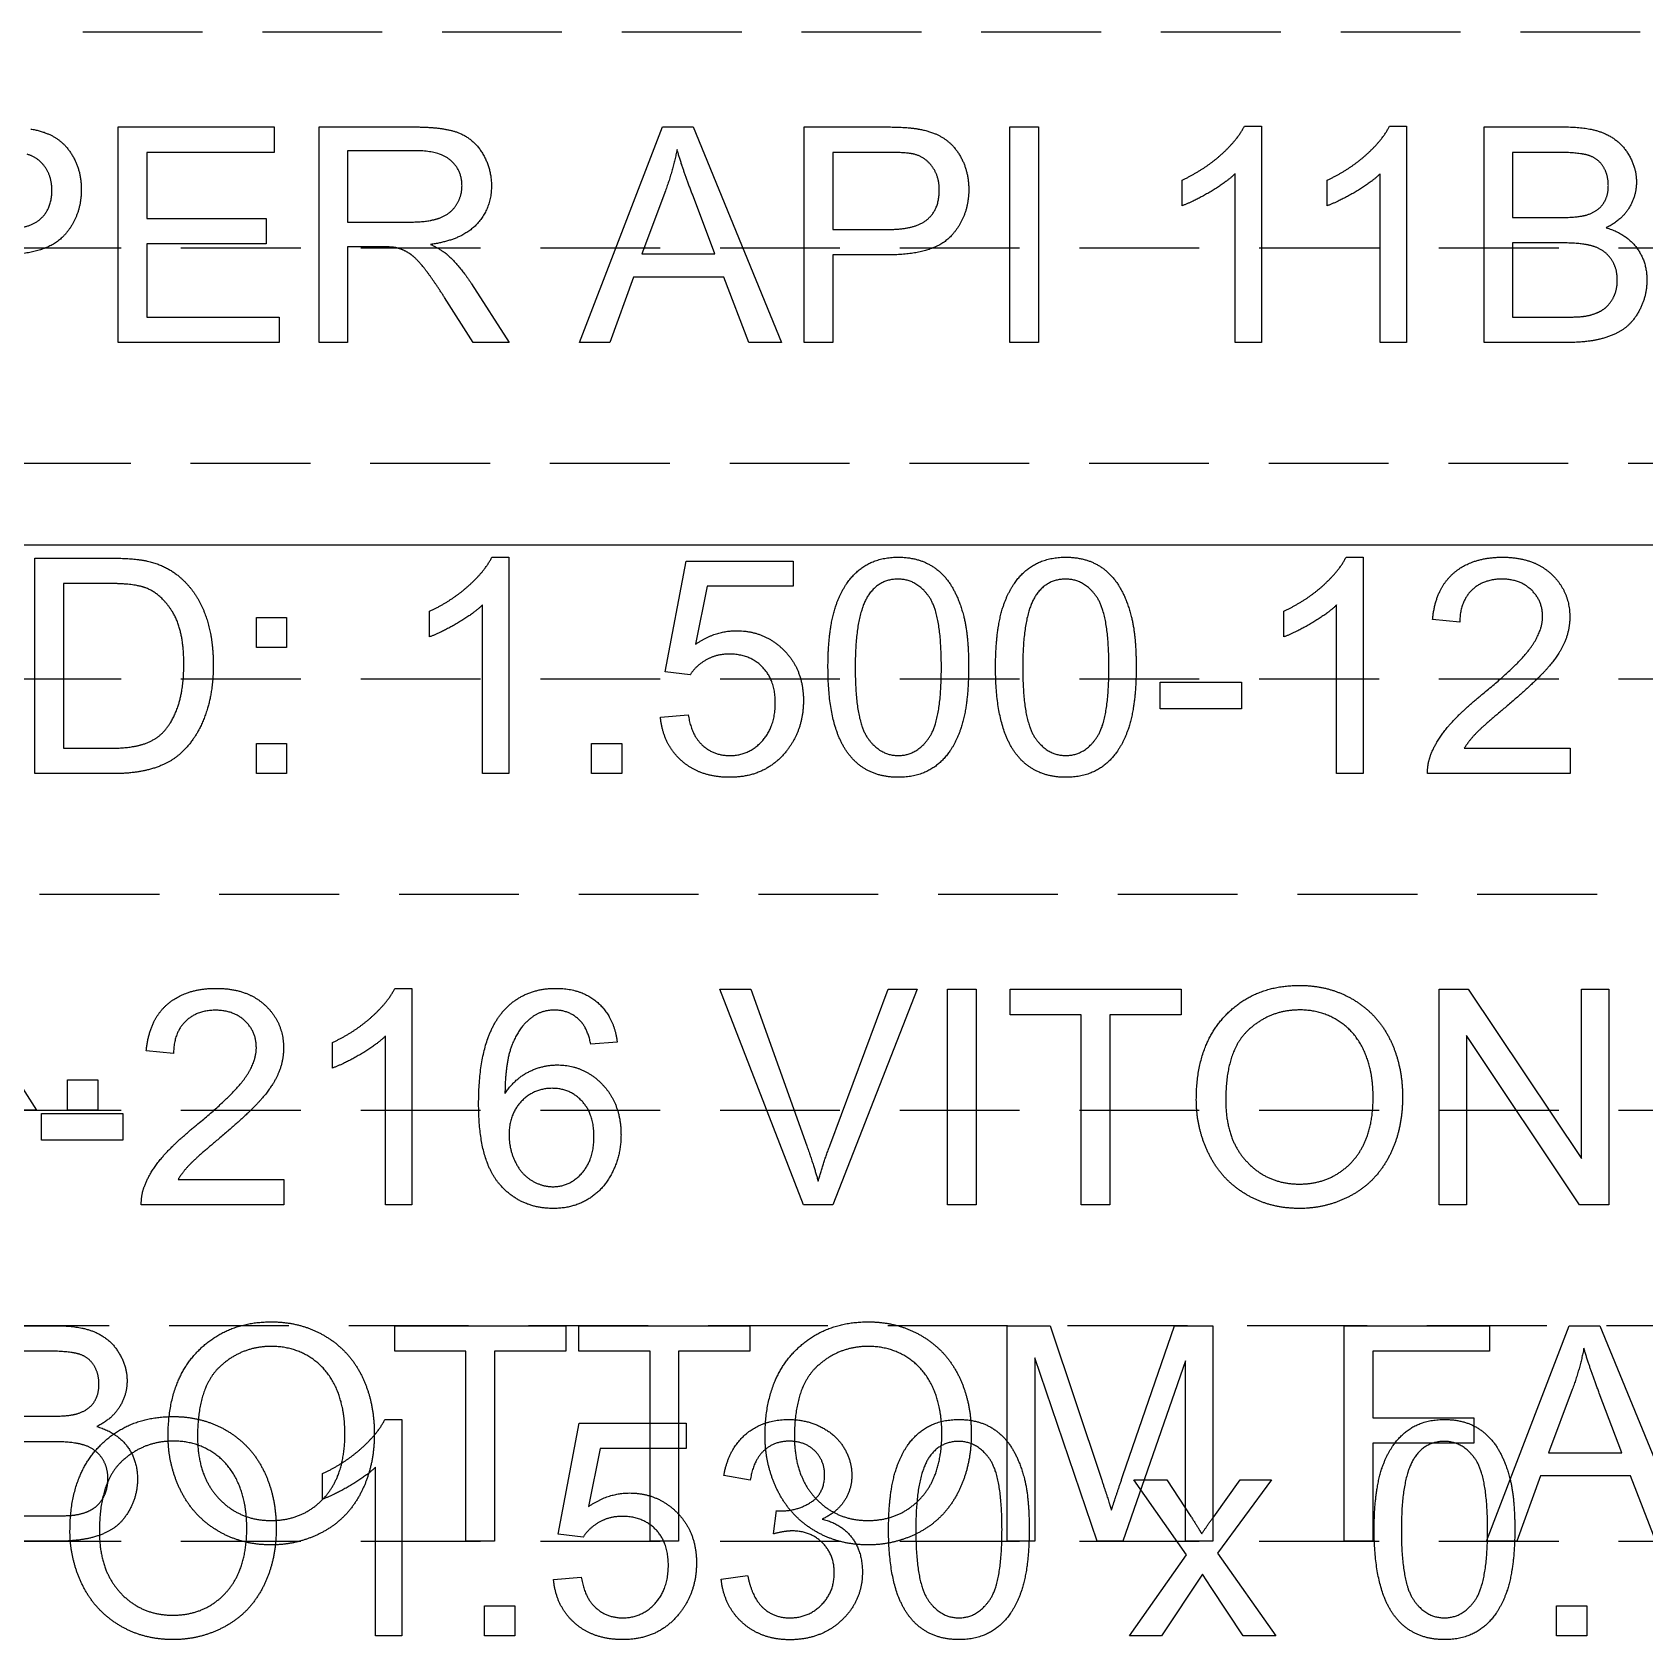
# Model space of a CAD drawing. Header units: millimetres. Extents: x 0 to 340, y 0 to 220.
# Drawn here: x 31.38 to 38.11, y 21.99 to 28.7 of the extents above; entities that cross this region are included whole.
import ezdxf

# ---------------------------------------------------------------- set-up
doc = ezdxf.new("R2010")
doc.units = ezdxf.units.MM
doc.linetypes.add('DASHED', pattern=[0.75, 0.5, -0.25])
doc.layers.get('0').update_dxf_attribs({"linetype": 'CONTINUOUS'})

msp = doc.modelspace()

# ---------------------------------------------------------------- linework, layer by layer
at = {"linetype": 'DASHED'}
for p, q in [((44.84, 28.7), (20, 28.7)), ((20, 27.8), (44.84, 27.8)), ((47.54, 26.9), (20, 26.9)), ((20, 26), (47.54, 26)), ((62.66, 25.1), (20, 25.1)), ((20, 24.2), (62.66, 24.2)), ((63.2, 23.3), (20, 23.3)), ((20, 22.4), (63.2, 22.4))]:
    msp.add_line(p, q, dxfattribs=at)
for p, q in [((31.7381, 27.4046), (31.7381, 28.3046)), ((31.7381, 28.3046), (32.3888, 28.3046)), ((32.3888, 28.3046), (32.3888, 28.1984)), ((32.5761, 27.4046), (32.5761, 28.3046)), ((32.5761, 28.3046), (32.9751, 28.3046)), ((33.6633, 27.4046), (34.0089, 28.3046)), ((34.0089, 28.3046), (34.1372, 28.3046)), ((34.1372, 28.3046), (34.5056, 27.4046)), ((34.6008, 27.4046), (34.6008, 28.3046)), ((34.6008, 28.3046), (34.9402, 28.3046)), ((35.4596, 27.4046), (35.4596, 28.3046)), ((35.4596, 28.3046), (35.5787, 28.3046)), ((35.5787, 28.3046), (35.5787, 27.4046)), ((36.4382, 28.3083), (36.5094, 28.3083)), ((36.5094, 28.3083), (36.5094, 27.4046)), ((37.0441, 28.3083), (37.1153, 28.3083)), ((37.1153, 28.3083), (37.1153, 27.4046)), ((37.4383, 27.4046), (37.4383, 28.3046)), ((37.4383, 28.3046), (37.7759, 28.3046)), ((32.3888, 28.1984), (31.8572, 28.1984)), ((31.8572, 28.1984), (31.8572, 27.9228)), ((32.98, 28.2052), (32.6952, 28.2052)), ((32.6952, 28.2052), (32.6952, 27.9074)), ((34.9501, 28.1984), (34.7199, 28.1984)), ((34.7199, 28.1984), (34.7199, 27.8767)), ((37.7372, 28.1984), (37.5574, 28.1984)), ((37.5574, 28.1984), (37.5574, 27.9265)), ((36.1779, 27.9756), (36.1779, 28.0824)), ((36.3989, 27.4046), (36.3989, 28.1088)), ((36.7838, 27.9756), (36.7838, 28.0824)), ((37.0048, 27.4046), (37.0048, 28.1088)), ((34.0218, 28.0382), (33.923, 27.7742)), ((34.2281, 27.7742), (34.1342, 28.0235)), ((31.8572, 27.9228), (32.355, 27.9228)), ((32.355, 27.9228), (32.355, 27.8172)), ((32.6952, 27.9074), (32.9512, 27.9074)), ((34.7199, 27.8767), (34.9525, 27.8767)), ((37.5574, 27.9265), (37.752, 27.9265)), ((32.355, 27.8172), (31.8572, 27.8172)), ((31.8572, 27.8172), (31.8572, 27.5108)), ((32.8333, 27.8043), (32.6952, 27.8043)), ((32.6952, 27.8043), (32.6952, 27.4046)), ((37.7655, 27.8203), (37.5574, 27.8203)), ((37.5574, 27.8203), (37.5574, 27.5108)), ((33.923, 27.7742), (34.2281, 27.7742)), ((34.9507, 27.7705), (34.7199, 27.7705)), ((34.7199, 27.7705), (34.7199, 27.4046)), ((33.8886, 27.6772), (33.7898, 27.4046)), ((34.2649, 27.6772), (33.8886, 27.6772)), ((34.3699, 27.4046), (34.2649, 27.6772)), ((33.2127, 27.6496), (33.3692, 27.4046)), ((33.2194, 27.4046), (33.1003, 27.5919)), ((31.8572, 27.5108), (32.4097, 27.5108)), ((32.4097, 27.5108), (32.4097, 27.4046)), ((37.5574, 27.5108), (37.7814, 27.5108)), ((32.4097, 27.4046), (31.7381, 27.4046)), ((32.6952, 27.4046), (32.5761, 27.4046)), ((33.3692, 27.4046), (33.2194, 27.4046)), ((33.7898, 27.4046), (33.6633, 27.4046)), ((34.5056, 27.4046), (34.3699, 27.4046)), ((34.7199, 27.4046), (34.6008, 27.4046)), ((35.5787, 27.4046), (35.4596, 27.4046)), ((36.5094, 27.4046), (36.3989, 27.4046)), ((37.1153, 27.4046), (37.0048, 27.4046)), ((37.7814, 27.4046), (37.4383, 27.4046)), ((20, 26.56), (80, 26.56)), ((31.3906, 25.6046), (31.3906, 26.5046)), ((31.3906, 26.5046), (31.7006, 26.5046)), ((33.2974, 26.5083), (33.3686, 26.5083)), ((33.3686, 26.5083), (33.3686, 25.6046)), ((34.0206, 26.0301), (34.1078, 26.4924)), ((34.1078, 26.4924), (34.5553, 26.4924)), ((34.5553, 26.4924), (34.5553, 26.3868)), ((36.8624, 26.5083), (36.9336, 26.5083)), ((36.9336, 26.5083), (36.9336, 25.6046)), ((31.6988, 26.3984), (31.5097, 26.3984)), ((31.5097, 26.3984), (31.5097, 25.7108)), ((34.1962, 26.3868), (34.1477, 26.1449)), ((34.5553, 26.3868), (34.1962, 26.3868)), ((32.3151, 26.1308), (32.3151, 26.2566)), ((32.3151, 26.2566), (32.441, 26.2566)), ((32.441, 26.2566), (32.441, 26.1308)), ((33.0371, 26.1756), (33.0371, 26.2824)), ((33.2581, 25.6046), (33.2581, 26.3088)), ((36.6021, 26.1756), (36.6021, 26.2824)), ((36.8231, 25.6046), (36.8231, 26.3088)), ((37.337, 26.2364), (37.2234, 26.248)), ((32.441, 26.1308), (32.3151, 26.1308)), ((34.1244, 26.0166), (34.0206, 26.0301)), ((36.0864, 25.8748), (36.0864, 25.9859)), ((36.0864, 25.9859), (36.4259, 25.9859)), ((36.4259, 25.9859), (36.4259, 25.8748)), ((34.001, 25.8404), (34.117, 25.8502)), ((36.4259, 25.8748), (36.0864, 25.8748)), ((31.5097, 25.7108), (31.7018, 25.7108)), ((32.3151, 25.6046), (32.3151, 25.7305)), ((32.3151, 25.7305), (32.441, 25.7305)), ((32.441, 25.7305), (32.441, 25.6046)), ((33.7136, 25.6046), (33.7136, 25.7305)), ((33.7136, 25.7305), (33.8395, 25.7305)), ((33.8395, 25.7305), (33.8395, 25.6046)), ((37.356, 25.7108), (37.7974, 25.7108)), ((37.7974, 25.7108), (37.7974, 25.6046)), ((31.7153, 25.6046), (31.3906, 25.6046)), ((32.441, 25.6046), (32.3151, 25.6046)), ((33.3686, 25.6046), (33.2581, 25.6046)), ((33.8395, 25.6046), (33.7136, 25.6046)), ((36.9336, 25.6046), (36.8231, 25.6046)), ((37.7974, 25.6046), (37.2025, 25.6046)), ((32.8928, 24.7083), (32.9641, 24.7083)), ((32.9641, 24.7083), (32.9641, 23.8046)), ((34.5977, 23.8046), (34.249, 24.7046)), ((34.249, 24.7046), (34.3779, 24.7046)), ((34.3779, 24.7046), (34.6118, 24.0508)), ((34.7076, 24.0508), (34.9507, 24.7046)), ((35.0722, 24.7046), (34.7199, 23.8046)), ((34.9507, 24.7046), (35.0722, 24.7046)), ((35.1993, 23.8046), (35.1993, 24.7046)), ((35.1993, 24.7046), (35.3184, 24.7046)), ((35.3184, 24.7046), (35.3184, 23.8046)), ((35.4608, 24.5984), (35.4608, 24.7046)), ((35.4608, 24.7046), (36.1742, 24.7046)), ((36.1742, 24.7046), (36.1742, 24.5984)), ((37.2504, 23.8046), (37.2504, 24.7046)), ((37.2504, 24.7046), (37.3726, 24.7046)), ((37.3726, 24.7046), (37.8453, 23.998)), ((37.8453, 23.998), (37.8453, 24.7046)), ((37.8453, 24.7046), (37.9595, 24.7046)), ((37.9595, 24.7046), (37.9595, 23.8046)), ((35.7574, 24.5984), (35.4608, 24.5984)), ((35.7574, 23.8046), (35.7574, 24.5984)), ((36.1742, 24.5984), (35.8765, 24.5984)), ((35.8765, 24.5984), (35.8765, 23.8046)), ((32.8535, 23.8046), (32.8535, 24.5088)), ((37.8373, 23.8046), (37.3646, 24.5119)), ((37.3646, 24.5119), (37.3646, 23.8046)), ((31.2402, 24.445), (31.3967, 24.2)), ((31.9689, 24.4364), (31.8553, 24.448)), ((32.6325, 24.3756), (32.6325, 24.4824)), ((33.8205, 24.4842), (33.7106, 24.4756)), ((31.5269, 24.2), (31.5269, 24.3259)), ((31.5269, 24.3259), (31.6527, 24.3259)), ((31.6527, 24.3259), (31.6527, 24.2)), ((31.3967, 24.2), (31.2469, 24.2)), ((31.4176, 24.0748), (31.4176, 24.1859)), ((31.4176, 24.1859), (31.7571, 24.1859)), ((31.6527, 24.2), (31.5269, 24.2)), ((31.7571, 24.1859), (31.7571, 24.0748)), ((31.7571, 24.0748), (31.4176, 24.0748)), ((31.9879, 23.9108), (32.4293, 23.9108)), ((32.4293, 23.9108), (32.4293, 23.8046)), ((32.4293, 23.8046), (31.8344, 23.8046)), ((32.9641, 23.8046), (32.8535, 23.8046)), ((34.7199, 23.8046), (34.5977, 23.8046)), ((35.3184, 23.8046), (35.1993, 23.8046)), ((35.8765, 23.8046), (35.7574, 23.8046)), ((37.3646, 23.8046), (37.2504, 23.8046)), ((37.9595, 23.8046), (37.8373, 23.8046)), ((31.1389, 23.3), (31.4765, 23.3)), ((32.8928, 23.1938), (32.8928, 23.3)), ((32.8928, 23.3), (33.6062, 23.3)), ((33.6062, 23.3), (33.6062, 23.1938)), ((33.6608, 23.1938), (33.6608, 23.3)), ((33.6608, 23.3), (34.3742, 23.3)), ((34.3742, 23.3), (34.3742, 23.1938)), ((35.448, 22.4), (35.448, 23.3)), ((35.448, 23.3), (35.6272, 23.3)), ((35.6272, 23.3), (35.8402, 22.6628)), ((35.9311, 22.6738), (36.1466, 23.3)), ((36.1466, 23.3), (36.3068, 23.3)), ((36.3068, 23.3), (36.3068, 22.4)), ((36.8544, 22.4), (36.8544, 23.3)), ((36.8544, 23.3), (37.4616, 23.3)), ((37.4481, 22.4), (37.7937, 23.3)), ((37.4616, 23.3), (37.4616, 23.1938)), ((37.7937, 23.3), (37.922, 23.3)), ((37.922, 23.3), (38.2904, 22.4)), ((31.4379, 23.1938), (31.258, 23.1938)), ((33.1894, 23.1938), (32.8928, 23.1938)), ((33.1894, 22.4), (33.1894, 23.1938)), ((33.6062, 23.1938), (33.3085, 23.1938)), ((33.3085, 23.1938), (33.3085, 22.4)), ((33.9574, 23.1938), (33.6608, 23.1938)), ((33.9574, 22.4), (33.9574, 23.1938)), ((34.3742, 23.1938), (34.0765, 23.1938)), ((34.0765, 23.1938), (34.0765, 22.4)), ((35.8231, 22.4), (35.5628, 23.1662)), ((35.5628, 23.1662), (35.5628, 22.4)), ((36.192, 23.1533), (35.9305, 22.4)), ((36.192, 22.4), (36.192, 23.1533)), ((37.4616, 23.1938), (36.9735, 23.1938)), ((36.9735, 23.1938), (36.9735, 22.9151)), ((37.8066, 23.0336), (37.7078, 22.7696)), ((38.0129, 22.7696), (37.919, 23.0188)), ((31.258, 22.9218), (31.4526, 22.9218)), ((32.8511, 22.9083), (32.9223, 22.9083)), ((32.9223, 22.9083), (32.9223, 22.0046)), ((33.5743, 22.4301), (33.6615, 22.8924)), ((33.6615, 22.8924), (34.109, 22.8924)), ((34.109, 22.8924), (34.109, 22.7868)), ((36.9735, 22.9151), (37.3959, 22.9151)), ((37.3959, 22.9151), (37.3959, 22.8089)), ((31.4661, 22.8156), (31.258, 22.8156)), ((33.7499, 22.7868), (33.7014, 22.5449)), ((34.109, 22.7868), (33.7499, 22.7868)), ((37.3959, 22.8089), (36.9735, 22.8089)), ((36.9735, 22.8089), (36.9735, 22.4)), ((37.7078, 22.7696), (38.0129, 22.7696)), ((32.5908, 22.5756), (32.5908, 22.6824)), ((32.8118, 22.0046), (32.8118, 22.7088)), ((34.3761, 22.6554), (34.2656, 22.675)), ((36.1969, 22.3435), (35.9765, 22.6566)), ((35.9765, 22.6566), (36.1147, 22.6566)), ((36.1147, 22.6566), (36.2147, 22.5038)), ((36.3099, 22.5025), (36.4198, 22.6566)), ((36.5518, 22.6566), (36.3265, 22.3497)), ((36.4198, 22.6566), (36.5518, 22.6566)), ((37.6734, 22.6726), (37.5746, 22.4)), ((38.0497, 22.6726), (37.6734, 22.6726)), ((38.1547, 22.4), (38.0497, 22.6726)), ((31.258, 22.5062), (31.4821, 22.5062)), ((34.4724, 22.4307), (34.4847, 22.5277)), ((33.678, 22.4166), (33.5743, 22.4301)), ((31.4821, 22.4), (31.1389, 22.4)), ((33.3085, 22.4), (33.1894, 22.4)), ((34.0765, 22.4), (33.9574, 22.4)), ((35.5628, 22.4), (35.448, 22.4)), ((35.9305, 22.4), (35.8231, 22.4)), ((35.9587, 22.0046), (36.1969, 22.3435)), ((36.3068, 22.4), (36.192, 22.4)), ((36.3265, 22.3497), (36.569, 22.0046)), ((36.9735, 22.4), (36.8544, 22.4)), ((37.5746, 22.4), (37.4481, 22.4)), ((33.5546, 22.2404), (33.6707, 22.2502)), ((34.2545, 22.2422), (34.365, 22.257)), ((36.2638, 22.2619), (36.0926, 22.0046)), ((36.2995, 22.2072), (36.2638, 22.2619)), ((36.4333, 22.0046), (36.2995, 22.2072)), ((33.2673, 22.0046), (33.2673, 22.1305)), ((33.2673, 22.1305), (33.3932, 22.1305)), ((33.3932, 22.1305), (33.3932, 22.0046)), ((37.7409, 22.0046), (37.7409, 22.1305)), ((37.7409, 22.1305), (37.8668, 22.1305)), ((37.8668, 22.1305), (37.8668, 22.0046)), ((32.9223, 22.0046), (32.8118, 22.0046)), ((33.3932, 22.0046), (33.2673, 22.0046)), ((36.0926, 22.0046), (35.9587, 22.0046)), ((36.569, 22.0046), (36.4333, 22.0046)), ((37.8668, 22.0046), (37.7409, 22.0046))]:
    msp.add_line(p, q)
for points in [[(31.3734, 28.296), (31.4397, 28.285), (31.4845, 28.254)], [(32.9751, 28.3046), (33.0954, 28.3046), (33.158, 28.2804)], [(33.158, 28.2804), (33.2207, 28.2561), (33.2581, 28.1947)], [(34.9402, 28.3046), (35.0299, 28.3046), (35.0771, 28.296)], [(35.0771, 28.296), (35.1435, 28.285), (35.1883, 28.254)], [(36.34, 28.188), (36.4093, 28.25), (36.4382, 28.3083)], [(36.9459, 28.188), (37.0153, 28.25), (37.0441, 28.3083)], [(37.7759, 28.3046), (37.8791, 28.3046), (37.9414, 28.2773)], [(37.9414, 28.2773), (38.0037, 28.25), (38.039, 28.1932)], [(31.4845, 28.254), (31.5293, 28.223), (31.5567, 28.1671)], [(33.1264, 28.1641), (33.0801, 28.2052), (32.98, 28.2052)], [(34.0703, 28.2101), (34.0531, 28.1235), (34.0218, 28.0382)], [(34.1342, 28.0235), (34.0912, 28.137), (34.0703, 28.2101)], [(35.0612, 28.1905), (35.0311, 28.1984), (34.9501, 28.1984)], [(35.1883, 28.254), (35.2331, 28.223), (35.2604, 28.1671)], [(37.8741, 28.1858), (37.8342, 28.1984), (37.7372, 28.1984)], [(31.4326, 28.1373), (31.4041, 28.1776), (31.3574, 28.1905)], [(31.4612, 28.0407), (31.4612, 28.0971), (31.4326, 28.1373)], [(31.5567, 28.1671), (31.584, 28.1113), (31.584, 28.0443)], [(33.1728, 28.0591), (33.1728, 28.1229), (33.1264, 28.1641)], [(33.2581, 28.1947), (33.2956, 28.1334), (33.2956, 28.0591)], [(35.1364, 28.1373), (35.1078, 28.1776), (35.0612, 28.1905)], [(35.1649, 28.0407), (35.1649, 28.0971), (35.1364, 28.1373)], [(35.2604, 28.1671), (35.2877, 28.1113), (35.2877, 28.0443)], [(36.1779, 28.0824), (36.2706, 28.126), (36.34, 28.188)], [(36.7838, 28.0824), (36.8765, 28.126), (36.9459, 28.188)], [(37.9355, 28.1392), (37.9141, 28.1733), (37.8741, 28.1858)], [(37.957, 28.0603), (37.957, 28.1051), (37.9355, 28.1392)], [(38.039, 28.1932), (38.0743, 28.1364), (38.0743, 28.0744)], [(36.3989, 28.1088), (36.359, 28.0707), (36.2942, 28.0327)], [(37.0048, 28.1088), (36.9649, 28.0707), (36.9002, 28.0327)], [(38.0743, 28.0744), (38.0743, 28.0167), (38.043, 27.9658)], [(31.4127, 27.9197), (31.4612, 27.9627), (31.4612, 28.0407)], [(31.584, 28.0443), (31.584, 27.9295), (31.5109, 27.85)], [(33.1488, 27.9783), (33.1728, 28.0155), (33.1728, 28.0591)], [(33.2956, 28.0591), (33.2956, 27.9633), (33.2336, 27.8976)], [(35.1164, 27.9197), (35.1649, 27.9627), (35.1649, 28.0407)], [(35.2877, 28.0443), (35.2877, 27.9295), (35.2147, 27.85)], [(36.2942, 28.0327), (36.2295, 27.9946), (36.1779, 27.9756)], [(36.9002, 28.0327), (36.8354, 27.9946), (36.7838, 27.9756)], [(37.934, 27.9817), (37.957, 28.013), (37.957, 28.0603)], [(33.0789, 27.9243), (33.1249, 27.9412), (33.1488, 27.9783)], [(37.752, 27.9265), (37.8312, 27.9265), (37.8656, 27.9369)], [(37.8656, 27.9369), (37.911, 27.9504), (37.934, 27.9817)], [(38.043, 27.9658), (38.0117, 27.9148), (37.9484, 27.8835)], [(31.2488, 27.8767), (31.3642, 27.8767), (31.4127, 27.9197)], [(32.9512, 27.9074), (33.0328, 27.9074), (33.0789, 27.9243)], [(33.2336, 27.8976), (33.1716, 27.8319), (33.042, 27.8141)], [(34.9525, 27.8767), (35.0679, 27.8767), (35.1164, 27.9197)], [(37.9484, 27.8835), (38.0301, 27.8595), (38.074, 27.8018)], [(31.5109, 27.85), (31.4379, 27.7705), (31.2469, 27.7705)], [(32.8996, 27.8), (32.8793, 27.8043), (32.8333, 27.8043)], [(32.9539, 27.7761), (32.9272, 27.7932), (32.8996, 27.8)], [(33.042, 27.8141), (33.0893, 27.7914), (33.1138, 27.7693)], [(35.2147, 27.85), (35.1416, 27.7705), (34.9507, 27.7705)], [(37.8972, 27.8052), (37.8514, 27.8203), (37.7655, 27.8203)], [(37.9687, 27.753), (37.9429, 27.7902), (37.8972, 27.8052)], [(38.074, 27.8018), (38.1179, 27.7441), (38.1179, 27.6656)], [(33.0144, 27.7159), (32.9806, 27.7589), (32.9539, 27.7761)], [(33.1138, 27.7693), (33.166, 27.7214), (33.2127, 27.6496)], [(37.9945, 27.6656), (37.9945, 27.7159), (37.9687, 27.753)], [(33.1003, 27.5919), (33.0482, 27.6729), (33.0144, 27.7159)], [(37.9767, 27.5897), (37.9945, 27.6226), (37.9945, 27.6656)], [(38.1179, 27.6656), (38.1179, 27.6023), (38.0912, 27.548)], [(37.8625, 27.5151), (37.9036, 27.5225), (37.9312, 27.5397)], [(37.9312, 27.5397), (37.9589, 27.5569), (37.9767, 27.5897)], [(38.0912, 27.548), (38.0645, 27.4937), (38.0252, 27.4642)], [(37.7814, 27.5108), (37.8392, 27.5108), (37.8625, 27.5151)], [(38.0252, 27.4642), (37.9859, 27.4347), (37.9266, 27.4197)], [(37.9266, 27.4197), (37.8674, 27.4046), (37.7814, 27.4046)], [(31.7006, 26.5046), (31.8056, 26.5046), (31.8608, 26.4917)], [(31.8608, 26.4917), (31.9382, 26.4739), (31.9928, 26.4273)], [(33.1992, 26.388), (33.2686, 26.45), (33.2974, 26.5083)], [(34.7331, 26.3054), (34.7659, 26.4027), (34.8307, 26.4555)], [(34.8307, 26.4555), (34.8954, 26.5083), (34.9937, 26.5083)], [(34.9937, 26.5083), (35.0661, 26.5083), (35.1207, 26.4792)], [(35.1207, 26.4792), (35.1754, 26.45), (35.211, 26.3951)], [(35.4323, 26.3054), (35.4651, 26.4027), (35.5299, 26.4555)], [(35.5299, 26.4555), (35.5947, 26.5083), (35.6929, 26.5083)], [(35.6929, 26.5083), (35.7653, 26.5083), (35.82, 26.4792)], [(35.82, 26.4792), (35.8746, 26.45), (35.9102, 26.3951)], [(36.7642, 26.388), (36.8336, 26.45), (36.8624, 26.5083)], [(37.3112, 26.4417), (37.3873, 26.5083), (37.5156, 26.5083)], [(37.5156, 26.5083), (37.6452, 26.5083), (37.7207, 26.4365)], [(31.8529, 26.38), (31.805, 26.3984), (31.6988, 26.3984)], [(31.9928, 26.4273), (32.0641, 26.3671), (32.0994, 26.2735)], [(33.0371, 26.2824), (33.1298, 26.326), (33.1992, 26.388)], [(34.9924, 26.4168), (34.9163, 26.4168), (34.8709, 26.3524)], [(35.1217, 26.3438), (35.0698, 26.4168), (34.9924, 26.4168)], [(35.211, 26.3951), (35.2466, 26.3401), (35.2668, 26.2612)], [(35.6917, 26.4168), (35.6156, 26.4168), (35.5701, 26.3524)], [(35.8209, 26.3438), (35.769, 26.4168), (35.6917, 26.4168)], [(35.9102, 26.3951), (35.9458, 26.3401), (35.9661, 26.2612)], [(36.6021, 26.2824), (36.6948, 26.326), (36.7642, 26.388)], [(37.2234, 26.248), (37.2351, 26.3751), (37.3112, 26.4417)], [(37.5132, 26.4168), (37.4334, 26.4168), (37.3855, 26.369)], [(37.6356, 26.3717), (37.5887, 26.4168), (37.5132, 26.4168)], [(37.7207, 26.4365), (37.7962, 26.3647), (37.7962, 26.2585)], [(31.9655, 26.2784), (31.9192, 26.3542), (31.8529, 26.38)], [(34.8709, 26.3524), (34.8138, 26.2701), (34.8138, 26.0485)], [(35.1735, 26.0485), (35.1735, 26.2707), (35.1217, 26.3438)], [(35.5701, 26.3524), (35.513, 26.2701), (35.513, 26.0485)], [(35.8728, 26.0485), (35.8728, 26.2707), (35.8209, 26.3438)], [(37.3855, 26.369), (37.3376, 26.3211), (37.337, 26.2364)], [(37.6826, 26.2609), (37.6826, 26.3266), (37.6356, 26.3717)], [(32.0119, 26.0614), (32.0119, 26.2026), (31.9655, 26.2784)], [(32.0994, 26.2735), (32.1347, 26.1799), (32.1347, 26.0595)], [(33.2581, 26.3088), (33.2182, 26.2707), (33.1534, 26.2327)], [(34.7002, 26.0485), (34.7002, 26.2081), (34.7331, 26.3054)], [(35.2668, 26.2612), (35.2871, 26.1823), (35.2871, 26.0485)], [(35.3995, 26.0485), (35.3995, 26.2081), (35.4323, 26.3054)], [(35.9661, 26.2612), (35.9864, 26.1823), (35.9864, 26.0485)], [(36.8231, 26.3088), (36.7832, 26.2707), (36.7185, 26.2327)], [(37.631, 26.128), (37.6826, 26.1983), (37.6826, 26.2609)], [(37.7962, 26.2585), (37.7962, 26.2044), (37.7741, 26.1523)], [(33.1534, 26.2327), (33.0887, 26.1946), (33.0371, 26.1756)], [(34.1477, 26.1449), (34.2287, 26.2014), (34.3177, 26.2014)], [(34.3177, 26.2014), (34.4356, 26.2014), (34.5166, 26.1197)], [(36.7185, 26.2327), (36.6537, 26.1946), (36.6021, 26.1756)], [(34.5166, 26.1197), (34.5977, 26.0381), (34.5977, 25.9098)], [(37.4327, 25.9374), (37.5795, 26.0577), (37.631, 26.128)], [(37.7741, 26.1523), (37.752, 26.1001), (37.7007, 26.0424)], [(31.9882, 25.888), (32.0119, 25.9595), (32.0119, 26.0614)], [(32.1347, 26.0595), (32.1347, 25.957), (32.1107, 25.8778)], [(34.1919, 26.0795), (34.1489, 26.0553), (34.1244, 26.0166)], [(34.2883, 26.1038), (34.2349, 26.1038), (34.1919, 26.0795)], [(34.4273, 26.0491), (34.3742, 26.1038), (34.2883, 26.1038)], [(34.4804, 25.8999), (34.4804, 25.9945), (34.4273, 26.0491)], [(34.7892, 25.6826), (34.7002, 25.795), (34.7002, 26.0485)], [(34.8138, 26.0485), (34.8138, 25.8269), (34.8657, 25.7535)], [(35.1217, 25.7538), (35.1735, 25.8275), (35.1735, 26.0485)], [(35.2871, 26.0485), (35.2871, 25.8901), (35.2546, 25.7928)], [(35.4885, 25.6826), (35.3995, 25.795), (35.3995, 26.0485)], [(35.513, 26.0485), (35.513, 25.8269), (35.5649, 25.7535)], [(35.8209, 25.7538), (35.8728, 25.8275), (35.8728, 26.0485)], [(35.9864, 26.0485), (35.9864, 25.8901), (35.9538, 25.7928)], [(37.7007, 26.0424), (37.6495, 25.9847), (37.5304, 25.884)], [(34.5977, 25.9098), (34.5977, 25.7876), (34.5265, 25.6986)], [(37.2882, 25.8011), (37.3382, 25.86), (37.4327, 25.9374)], [(31.9222, 25.7741), (31.9646, 25.8164), (31.9882, 25.888)], [(32.1107, 25.8778), (32.0868, 25.7986), (32.0493, 25.7468)], [(34.117, 25.8502), (34.1299, 25.7655), (34.1768, 25.7228)], [(34.4252, 25.7403), (34.4804, 25.8005), (34.4804, 25.8999)], [(37.5304, 25.884), (37.4309, 25.8005), (37.4027, 25.7707)], [(34.0897, 25.658), (34.012, 25.7268), (34.001, 25.8404)], [(35.2546, 25.7928), (35.222, 25.6955), (35.1573, 25.6424)], [(35.9538, 25.7928), (35.9213, 25.6955), (35.8565, 25.6424)], [(37.2154, 25.6814), (37.2381, 25.7422), (37.2882, 25.8011)], [(31.7018, 25.7108), (31.7909, 25.7108), (31.8415, 25.7274)], [(31.8415, 25.7274), (31.8922, 25.744), (31.9222, 25.7741)], [(32.0493, 25.7468), (32.0119, 25.6949), (31.9674, 25.6651)], [(34.1768, 25.7228), (34.2238, 25.6802), (34.2901, 25.6802)], [(34.2901, 25.6802), (34.3699, 25.6802), (34.4252, 25.7403)], [(34.8657, 25.7535), (34.9175, 25.6802), (34.9937, 25.6802)], [(34.9937, 25.6802), (35.0698, 25.6802), (35.1217, 25.7538)], [(35.5649, 25.7535), (35.6168, 25.6802), (35.6929, 25.6802)], [(35.6929, 25.6802), (35.769, 25.6802), (35.8209, 25.7538)], [(37.4027, 25.7707), (37.3744, 25.7409), (37.356, 25.7108)], [(31.9674, 25.6651), (31.9229, 25.6353), (31.8599, 25.62)], [(34.2901, 25.5893), (34.1673, 25.5893), (34.0897, 25.658)], [(34.5265, 25.6986), (34.4399, 25.5893), (34.2901, 25.5893)], [(34.9937, 25.5893), (34.8635, 25.5893), (34.7892, 25.6826)], [(35.1573, 25.6424), (35.0925, 25.5893), (34.9937, 25.5893)], [(35.6929, 25.5893), (35.5628, 25.5893), (35.4885, 25.6826)], [(35.8565, 25.6424), (35.7917, 25.5893), (35.6929, 25.5893)], [(37.2025, 25.6046), (37.2013, 25.6445), (37.2154, 25.6814)], [(31.8599, 25.62), (31.797, 25.6046), (31.7153, 25.6046)], [(31.9431, 24.6417), (32.0192, 24.7083), (32.1475, 24.7083)], [(32.1475, 24.7083), (32.2771, 24.7083), (32.3526, 24.6365)], [(32.7946, 24.588), (32.864, 24.65), (32.8928, 24.7083)], [(33.3385, 24.6052), (33.4226, 24.7083), (33.5651, 24.7083)], [(33.5651, 24.7083), (33.6713, 24.7083), (33.7391, 24.6488)], [(36.3578, 24.5938), (36.4781, 24.7206), (36.6684, 24.7206)], [(36.6684, 24.7206), (36.793, 24.7206), (36.8931, 24.6611)], [(31.8553, 24.448), (31.867, 24.5751), (31.9431, 24.6417)], [(32.3526, 24.6365), (32.4281, 24.5647), (32.4281, 24.4585)], [(33.7391, 24.6488), (33.807, 24.5892), (33.8205, 24.4842)], [(36.8931, 24.6611), (36.9932, 24.6015), (37.0457, 24.495)], [(32.0174, 24.569), (31.9695, 24.5211), (31.9689, 24.4364)], [(32.1451, 24.6168), (32.0653, 24.6168), (32.0174, 24.569)], [(32.2676, 24.5717), (32.2206, 24.6168), (32.1451, 24.6168)], [(32.3145, 24.4609), (32.3145, 24.5266), (32.2676, 24.5717)], [(32.6325, 24.4824), (32.7252, 24.526), (32.7946, 24.588)], [(33.2422, 24.2258), (33.2422, 24.4867), (33.3385, 24.6052)], [(33.4656, 24.588), (33.4134, 24.5499), (33.3834, 24.4769)], [(33.5583, 24.6175), (33.5055, 24.6175), (33.4656, 24.588)], [(33.6688, 24.5702), (33.624, 24.6175), (33.5583, 24.6175)], [(33.7106, 24.4756), (33.6958, 24.5407), (33.6688, 24.5702)], [(36.2375, 24.243), (36.2375, 24.4671), (36.3578, 24.5938)], [(36.669, 24.6181), (36.5426, 24.6181), (36.4514, 24.5312)], [(36.8296, 24.573), (36.7581, 24.6181), (36.669, 24.6181)], [(36.9382, 24.4459), (36.9011, 24.5278), (36.8296, 24.573)], [(32.8535, 24.5088), (32.8136, 24.4707), (32.7489, 24.4327)], [(36.4514, 24.5312), (36.3602, 24.4443), (36.3602, 24.2411)], [(32.263, 24.328), (32.3145, 24.3983), (32.3145, 24.4609)], [(32.4281, 24.4585), (32.4281, 24.4044), (32.406, 24.3523)], [(32.7489, 24.4327), (32.6841, 24.3946), (32.6325, 24.3756)], [(33.3834, 24.4769), (33.3533, 24.4038), (33.352, 24.2688)], [(36.9754, 24.254), (36.9754, 24.3639), (36.9382, 24.4459)], [(37.0457, 24.495), (37.0982, 24.3885), (37.0982, 24.2534)], [(33.4497, 24.359), (33.5074, 24.3885), (33.5706, 24.3885)], [(33.5706, 24.3885), (33.6811, 24.3885), (33.7588, 24.3071)], [(32.0647, 24.1374), (32.2114, 24.2577), (32.263, 24.328)], [(32.406, 24.3523), (32.3839, 24.3001), (32.3326, 24.2424)], [(33.352, 24.2688), (33.392, 24.3295), (33.4497, 24.359)], [(33.7588, 24.3071), (33.8364, 24.2258), (33.8364, 24.0969)], [(32.3326, 24.2424), (32.2814, 24.1847), (32.1623, 24.084)], [(33.4214, 24.2371), (33.3692, 24.1834), (33.3692, 24.0962)], [(33.5485, 24.2909), (33.4736, 24.2909), (33.4214, 24.2371)], [(33.6737, 24.2371), (33.624, 24.2909), (33.5485, 24.2909)], [(33.7235, 24.0901), (33.7235, 24.1834), (33.6737, 24.2371)], [(36.289, 24.0183), (36.2375, 24.1245), (36.2375, 24.243)], [(36.3602, 24.2411), (36.3602, 24.0784), (36.4477, 23.9848)], [(36.8885, 23.9857), (36.9754, 24.0803), (36.9754, 24.254)], [(37.0982, 24.2534), (37.0982, 24.1165), (37.0429, 24.0085)], [(33.3293, 23.8909), (33.2422, 23.9925), (33.2422, 24.2258)], [(31.9201, 24.0011), (31.9701, 24.06), (32.0647, 24.1374)], [(33.3692, 24.0962), (33.3692, 24.0392), (33.3935, 23.987)], [(33.8364, 24.0969), (33.8364, 24.0121), (33.7999, 23.9394)], [(32.1623, 24.084), (32.0628, 24.0005), (32.0346, 23.9707)], [(33.6731, 23.9366), (33.7235, 23.9931), (33.7235, 24.0901)], [(34.6118, 24.0508), (34.64, 23.9722), (34.6591, 23.9035)], [(34.6591, 23.9035), (34.6799, 23.9771), (34.7076, 24.0508)], [(31.8473, 23.8814), (31.8701, 23.9422), (31.9201, 24.0011)], [(32.0346, 23.9707), (32.0063, 23.9409), (31.9879, 23.9108)], [(33.3935, 23.987), (33.4177, 23.9348), (33.4613, 23.9075)], [(36.4407, 23.8507), (36.3406, 23.9121), (36.289, 24.0183)], [(36.4477, 23.9848), (36.5352, 23.8912), (36.6672, 23.8912)], [(36.6672, 23.8912), (36.8016, 23.8912), (36.8885, 23.9857)], [(37.0429, 24.0085), (36.9877, 23.9004), (36.8864, 23.8449)], [(33.5546, 23.7893), (33.4165, 23.7893), (33.3293, 23.8909)], [(33.4613, 23.9075), (33.5049, 23.8802), (33.5528, 23.8802)], [(33.5528, 23.8802), (33.6228, 23.8802), (33.6731, 23.9366)], [(33.7999, 23.9394), (33.7634, 23.8666), (33.6995, 23.828)], [(31.8344, 23.8046), (31.8332, 23.8445), (31.8473, 23.8814)], [(33.6995, 23.828), (33.6357, 23.7893), (33.5546, 23.7893)], [(36.6678, 23.7893), (36.5407, 23.7893), (36.4407, 23.8507)], [(36.8864, 23.8449), (36.7851, 23.7893), (36.6678, 23.7893)], [(31.4765, 23.3), (31.5797, 23.3), (31.642, 23.2727)], [(32.0665, 23.1892), (32.1868, 23.316), (32.3772, 23.316)], [(32.3772, 23.316), (32.5018, 23.316), (32.6018, 23.2564)], [(34.5578, 23.1892), (34.6781, 23.316), (34.8684, 23.316)], [(34.8684, 23.316), (34.993, 23.316), (35.0931, 23.2564)], [(31.642, 23.2727), (31.7043, 23.2454), (31.7396, 23.1886)], [(32.6018, 23.2564), (32.7019, 23.1969), (32.7544, 23.0903)], [(35.0931, 23.2564), (35.1932, 23.1969), (35.2457, 23.0903)], [(31.5748, 23.1812), (31.5349, 23.1938), (31.4379, 23.1938)], [(31.6362, 23.1345), (31.6147, 23.1686), (31.5748, 23.1812)], [(31.7396, 23.1886), (31.7749, 23.1318), (31.7749, 23.0698)], [(31.9462, 22.8383), (31.9462, 23.0624), (32.0665, 23.1892)], [(32.3778, 23.2134), (32.2513, 23.2134), (32.1601, 23.1266)], [(32.5383, 23.1683), (32.4668, 23.2134), (32.3778, 23.2134)], [(32.647, 23.0412), (32.6098, 23.1232), (32.5383, 23.1683)], [(34.4375, 22.8383), (34.4375, 23.0624), (34.5578, 23.1892)], [(34.869, 23.2134), (34.7426, 23.2134), (34.6514, 23.1266)], [(35.0296, 23.1683), (34.9581, 23.2134), (34.869, 23.2134)], [(35.1382, 23.0412), (35.1011, 23.1232), (35.0296, 23.1683)], [(37.8551, 23.2055), (37.8379, 23.1189), (37.8066, 23.0336)], [(37.919, 23.0188), (37.876, 23.1324), (37.8551, 23.2055)], [(31.6576, 23.0557), (31.6576, 23.1005), (31.6362, 23.1345)], [(32.1601, 23.1266), (32.069, 23.0397), (32.069, 22.8365)], [(32.7544, 23.0903), (32.8069, 22.9838), (32.8069, 22.8488)], [(34.6514, 23.1266), (34.5602, 23.0397), (34.5602, 22.8365)], [(35.2457, 23.0903), (35.2982, 22.9838), (35.2982, 22.8488)], [(31.6346, 22.9771), (31.6576, 23.0084), (31.6576, 23.0557)], [(31.7749, 23.0698), (31.7749, 23.0121), (31.7436, 22.9611)], [(32.6841, 22.8494), (32.6841, 22.9593), (32.647, 23.0412)], [(35.1754, 22.8494), (35.1754, 22.9593), (35.1382, 23.0412)], [(31.5662, 22.9323), (31.6116, 22.9458), (31.6346, 22.9771)], [(31.7436, 22.9611), (31.7123, 22.9102), (31.649, 22.8789)], [(31.4526, 22.9218), (31.5318, 22.9218), (31.5662, 22.9323)], [(31.657, 22.7938), (31.7774, 22.9206), (31.9677, 22.9206)], [(31.9677, 22.9206), (32.0923, 22.9206), (32.1924, 22.8611)], [(32.7529, 22.788), (32.8222, 22.85), (32.8511, 22.9083)], [(34.3576, 22.8472), (34.4295, 22.9083), (34.5363, 22.9083)], [(34.5363, 22.9083), (34.61, 22.9083), (34.672, 22.8767)], [(35.0836, 22.8555), (35.1484, 22.9083), (35.2466, 22.9083)], [(35.2466, 22.9083), (35.319, 22.9083), (35.3737, 22.8792)], [(37.1101, 22.8555), (37.1749, 22.9083), (37.2731, 22.9083)], [(37.2731, 22.9083), (37.3456, 22.9083), (37.4002, 22.8792)], [(31.5978, 22.8006), (31.552, 22.8156), (31.4661, 22.8156)], [(31.649, 22.8789), (31.7307, 22.8549), (31.7746, 22.7972)], [(31.9683, 22.8181), (31.8418, 22.8181), (31.7506, 22.7312)], [(31.9977, 22.6136), (31.9462, 22.7198), (31.9462, 22.8383)], [(32.1288, 22.773), (32.0573, 22.8181), (31.9683, 22.8181)], [(32.069, 22.8365), (32.069, 22.6738), (32.1564, 22.5802)], [(32.1924, 22.8611), (32.2924, 22.8015), (32.3449, 22.695)], [(32.5972, 22.5811), (32.6841, 22.6756), (32.6841, 22.8494)], [(32.8069, 22.8488), (32.8069, 22.7119), (32.7516, 22.6038)], [(34.2656, 22.675), (34.2858, 22.7862), (34.3576, 22.8472)], [(34.5387, 22.8175), (34.4743, 22.8175), (34.4313, 22.7769)], [(34.489, 22.6136), (34.4375, 22.7198), (34.4375, 22.8383)], [(34.645, 22.7776), (34.6038, 22.8175), (34.5387, 22.8175)], [(34.5602, 22.8365), (34.5602, 22.6738), (34.6477, 22.5802)], [(34.672, 22.8767), (34.734, 22.8451), (34.7668, 22.7905)], [(34.986, 22.7054), (35.0188, 22.8027), (35.0836, 22.8555)], [(35.0885, 22.5811), (35.1754, 22.6756), (35.1754, 22.8494)], [(35.2454, 22.8168), (35.1692, 22.8168), (35.1238, 22.7524)], [(35.2982, 22.8488), (35.2982, 22.7119), (35.2429, 22.6038)], [(35.3746, 22.7438), (35.3227, 22.8168), (35.2454, 22.8168)], [(35.3737, 22.8792), (35.4283, 22.85), (35.4639, 22.7951)], [(37.0125, 22.7054), (37.0454, 22.8027), (37.1101, 22.8555)], [(37.2719, 22.8168), (37.1958, 22.8168), (37.1503, 22.7524)], [(37.4011, 22.7438), (37.3493, 22.8168), (37.2719, 22.8168)], [(37.4002, 22.8792), (37.4548, 22.85), (37.4905, 22.7951)], [(31.5367, 22.443), (31.5367, 22.6671), (31.657, 22.7938)], [(31.6693, 22.7484), (31.6435, 22.7855), (31.5978, 22.8006)], [(31.6951, 22.6609), (31.6951, 22.7113), (31.6693, 22.7484)], [(31.7746, 22.7972), (31.8185, 22.7395), (31.8185, 22.6609)], [(32.2375, 22.6459), (32.2003, 22.7278), (32.1288, 22.773)], [(32.5908, 22.6824), (32.6835, 22.726), (32.7529, 22.788)], [(34.4313, 22.7769), (34.3883, 22.7364), (34.3761, 22.6554)], [(34.6861, 22.6769), (34.6861, 22.7377), (34.645, 22.7776)], [(34.7668, 22.7905), (34.7997, 22.7358), (34.7997, 22.6744)], [(35.1238, 22.7524), (35.0667, 22.6701), (35.0667, 22.4485)], [(35.4639, 22.7951), (35.4995, 22.7401), (35.5198, 22.6612)], [(37.1503, 22.7524), (37.0932, 22.6701), (37.0932, 22.4485)], [(37.4905, 22.7951), (37.5261, 22.7401), (37.5463, 22.6612)], [(31.7506, 22.7312), (31.6595, 22.6443), (31.6595, 22.4411)], [(32.3449, 22.695), (32.3974, 22.5885), (32.3974, 22.4534)], [(32.8118, 22.7088), (32.7719, 22.6707), (32.7071, 22.6327)], [(34.9531, 22.4485), (34.9531, 22.6081), (34.986, 22.7054)], [(35.4265, 22.4485), (35.4265, 22.6707), (35.3746, 22.7438)], [(36.9797, 22.4485), (36.9797, 22.6081), (37.0125, 22.7054)], [(37.453, 22.4485), (37.453, 22.6707), (37.4011, 22.7438)], [(31.6773, 22.5851), (31.6951, 22.6179), (31.6951, 22.6609)], [(31.8185, 22.6609), (31.8185, 22.5977), (31.7918, 22.5433)], [(32.1494, 22.446), (32.0493, 22.5074), (31.9977, 22.6136)], [(32.2746, 22.454), (32.2746, 22.5639), (32.2375, 22.6459)], [(32.7071, 22.6327), (32.6424, 22.5946), (32.5908, 22.5756)], [(34.6407, 22.446), (34.5406, 22.5074), (34.489, 22.6136)], [(34.6296, 22.5633), (34.6861, 22.6001), (34.6861, 22.6769)], [(34.7997, 22.6744), (34.7997, 22.6161), (34.7683, 22.5682)], [(35.5198, 22.6612), (35.54, 22.5823), (35.54, 22.4485)], [(35.8402, 22.6628), (35.8697, 22.5737), (35.8832, 22.5295)], [(35.8832, 22.5295), (35.8986, 22.5786), (35.9311, 22.6738)], [(37.5463, 22.6612), (37.5666, 22.5823), (37.5666, 22.4485)], [(31.6319, 22.5351), (31.6595, 22.5523), (31.6773, 22.5851)], [(32.1564, 22.5802), (32.2439, 22.4866), (32.3759, 22.4866)], [(32.3759, 22.4866), (32.5104, 22.4866), (32.5972, 22.5811)], [(32.7516, 22.6038), (32.6964, 22.4958), (32.5951, 22.4402)], [(33.7014, 22.5449), (33.7824, 22.6014), (33.8714, 22.6014)], [(33.8714, 22.6014), (33.9893, 22.6014), (34.0703, 22.5197)], [(34.5025, 22.5265), (34.5731, 22.5265), (34.6296, 22.5633)], [(34.6477, 22.5802), (34.7352, 22.4866), (34.8672, 22.4866)], [(34.7683, 22.5682), (34.737, 22.5203), (34.6756, 22.4921)], [(34.8672, 22.4866), (35.0016, 22.4866), (35.0885, 22.5811)], [(35.2429, 22.6038), (35.1877, 22.4958), (35.0864, 22.4402)], [(31.4821, 22.5062), (31.5398, 22.5062), (31.5631, 22.5105)], [(31.5631, 22.5105), (31.6042, 22.5179), (31.6319, 22.5351)], [(31.7918, 22.5433), (31.7651, 22.489), (31.7258, 22.4595)], [(33.7456, 22.4795), (33.7026, 22.4553), (33.678, 22.4166)], [(33.842, 22.5038), (33.7885, 22.5038), (33.7456, 22.4795)], [(33.981, 22.4491), (33.9279, 22.5038), (33.842, 22.5038)], [(34.0703, 22.5197), (34.1514, 22.4381), (34.1514, 22.3098)], [(34.4847, 22.5277), (34.4958, 22.5265), (34.5025, 22.5265)], [(34.6756, 22.4921), (34.7555, 22.4737), (34.7997, 22.4157)], [(36.2147, 22.5038), (36.243, 22.4602), (36.2602, 22.4307)], [(36.2602, 22.4307), (36.2872, 22.4712), (36.3099, 22.5025)], [(31.6273, 22.415), (31.568, 22.4), (31.4821, 22.4)], [(31.5883, 22.2183), (31.5367, 22.3245), (31.5367, 22.443)], [(31.7258, 22.4595), (31.6865, 22.4301), (31.6273, 22.415)], [(31.6595, 22.4411), (31.6595, 22.2784), (31.747, 22.1848)], [(32.3765, 22.3847), (32.2495, 22.3847), (32.1494, 22.446)], [(32.1878, 22.1857), (32.2746, 22.2803), (32.2746, 22.454)], [(32.3974, 22.4534), (32.3974, 22.3165), (32.3422, 22.2085)], [(32.5951, 22.4402), (32.4938, 22.3847), (32.3765, 22.3847)], [(34.0341, 22.2999), (34.0341, 22.3945), (33.981, 22.4491)], [(34.5504, 22.443), (34.5191, 22.443), (34.4724, 22.4307)], [(34.6769, 22.3936), (34.6272, 22.443), (34.5504, 22.443)], [(34.8678, 22.3847), (34.7407, 22.3847), (34.6407, 22.446)], [(34.7997, 22.4157), (34.8439, 22.3576), (34.8439, 22.2705)], [(35.0864, 22.4402), (34.9851, 22.3847), (34.8678, 22.3847)], [(35.0422, 22.0826), (34.9531, 22.195), (34.9531, 22.4485)], [(35.0667, 22.4485), (35.0667, 22.2269), (35.1186, 22.1535)], [(35.3746, 22.1538), (35.4265, 22.2275), (35.4265, 22.4485)], [(35.54, 22.4485), (35.54, 22.2901), (35.5075, 22.1928)], [(37.0687, 22.0826), (36.9797, 22.195), (36.9797, 22.4485)], [(37.0932, 22.4485), (37.0932, 22.2269), (37.1451, 22.1535)], [(37.4011, 22.1538), (37.453, 22.2275), (37.453, 22.4485)], [(37.5666, 22.4485), (37.5666, 22.2901), (37.534, 22.1928)], [(34.7266, 22.268), (34.7266, 22.3441), (34.6769, 22.3936)], [(33.9789, 22.1403), (34.0341, 22.2005), (34.0341, 22.2999)], [(34.1514, 22.3098), (34.1514, 22.1876), (34.0802, 22.0986)], [(31.7399, 22.0507), (31.6398, 22.1121), (31.5883, 22.2183)], [(32.3422, 22.2085), (32.2869, 22.1004), (32.1856, 22.0449)], [(33.6434, 22.058), (33.5657, 22.1268), (33.5546, 22.2404)], [(33.6707, 22.2502), (33.6836, 22.1655), (33.7305, 22.1228)], [(34.3438, 22.0593), (34.2656, 22.1299), (34.2545, 22.2422)], [(34.365, 22.257), (34.384, 22.163), (34.4298, 22.1216)], [(34.6729, 22.1342), (34.7266, 22.1882), (34.7266, 22.268)], [(34.8439, 22.2705), (34.8439, 22.1526), (34.7579, 22.0706)], [(31.747, 22.1848), (31.8344, 22.0912), (31.9664, 22.0912)], [(31.9664, 22.0912), (32.1009, 22.0912), (32.1878, 22.1857)], [(35.1186, 22.1535), (35.1705, 22.0802), (35.2466, 22.0802)], [(35.2466, 22.0802), (35.3227, 22.0802), (35.3746, 22.1538)], [(35.5075, 22.1928), (35.475, 22.0955), (35.4102, 22.0424)], [(37.1451, 22.1535), (37.197, 22.0802), (37.2731, 22.0802)], [(37.2731, 22.0802), (37.3493, 22.0802), (37.4011, 22.1538)], [(37.534, 22.1928), (37.5015, 22.0955), (37.4367, 22.0424)], [(33.7305, 22.1228), (33.7775, 22.0802), (33.8438, 22.0802)], [(33.8438, 22.0802), (33.9236, 22.0802), (33.9789, 22.1403)], [(34.0802, 22.0986), (33.9936, 21.9893), (33.8438, 21.9893)], [(34.4298, 22.1216), (34.4755, 22.0802), (34.5412, 22.0802)], [(34.5412, 22.0802), (34.6192, 22.0802), (34.6729, 22.1342)], [(35.2466, 21.9893), (35.1164, 21.9893), (35.0422, 22.0826)], [(37.2731, 21.9893), (37.143, 21.9893), (37.0687, 22.0826)], [(31.9671, 21.9893), (31.84, 21.9893), (31.7399, 22.0507)], [(32.1856, 22.0449), (32.0843, 21.9893), (31.9671, 21.9893)], [(33.8438, 21.9893), (33.721, 21.9893), (33.6434, 22.058)], [(34.5406, 21.9887), (34.4221, 21.9887), (34.3438, 22.0593)], [(34.7579, 22.0706), (34.672, 21.9887), (34.5406, 21.9887)], [(35.4102, 22.0424), (35.3454, 21.9893), (35.2466, 21.9893)], [(37.4367, 22.0424), (37.372, 21.9893), (37.2731, 21.9893)]]:
    msp.add_open_spline(points, degree=2)

doc.saveas('drawing.dxf')
